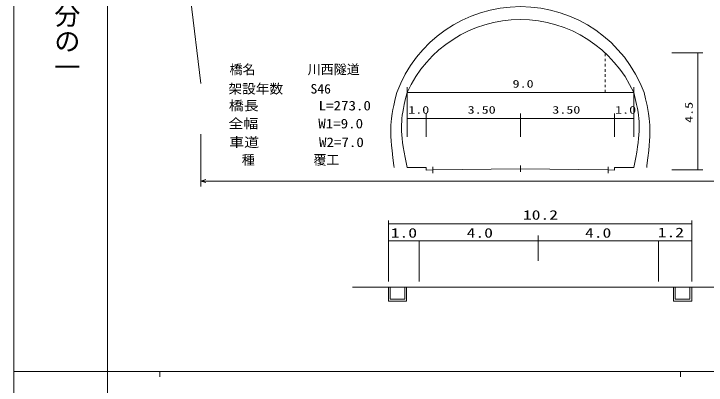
# Model space of a CAD drawing. Units: millimetres, scale not verified. Extents: x -141270 to 498730, y -17600 to 342400.
# Drawn here: x -141270 to -8345, y 164809 to 236120 of the extents above; entities that cross this region are included whole.
import ezdxf
from ezdxf.enums import TextEntityAlignment as Align

# ---------------------------------------------------------------- set-up
doc = ezdxf.new("R2010")
doc.units = ezdxf.units.MM
doc.header["$LTSCALE"] = 1000
doc.linetypes.add('CHAIN', pattern=[18.5, 12, -1.5, 3.5, -1.5])
doc.linetypes.add('USER3', pattern=[1, 0.5, -0.5])
for name, color, linetype, lineweight in [('M-BGD-CRST', 7, 'Continuous', 13), ('M-BMK-LINE', 2, 'CHAIN', 13), ('M-STR-HTXT', 7, 'Continuous', 13), ('M-STR-STR2', 171, 'Continuous', 13), ('M-TTL', 2, 'Continuous', 13), ('M-TTL-BAND', 7, 'Continuous', 13)]:
    doc.layers.add(name, color=color, linetype=linetype, lineweight=lineweight)
doc.styles.add('@ＭＳ ゴシック', font='')
doc.styles.add('ＭＳ ゴシック', font='')
doc.styles.get('@ＭＳ ゴシック').set_extended_font_data('@MS Gothic')
doc.styles.get('ＭＳ ゴシック').set_extended_font_data('MS Gothic')

# ---------------------------------------------------------------- blocks, each defined once
blk = doc.blocks.new('BUHIN6')
at = {"color": 7, "linetype": 'Continuous', "lineweight": 13}
blk.add_lwpolyline([(-288, -1000), (0, 0), (285, -1000)], dxfattribs=at)

msp = doc.modelspace()

# ---------------------------------------------------------------- linework, layer by layer
at = {"layer": 'M-BGD-CRST'}
for p, q in [((-69347, 184735), (-69347, 196453)), ((-69347, 195791), (-59332, 195791)), ((-64501, 195791), (-56529, 195791)), ((-57948, 195791), (-24906, 195791)), ((-23013, 195791), (-27758, 195791)), ((-23715, 195791), (-19382, 195791)), ((-14985, 195791), (-22234, 195791)), ((-11125, 195791), (-18507, 195791)), ((-18507, 195791), (-16362, 195791)), ((-11125, 184735), (-11125, 196453)), ((-40619, 193535), (-40619, 188655)), ((-69347, 192535), (-64501, 192535)), ((-64501, 192535), (-56529, 192535)), ((-63417, 192535), (-63417, 184735)), ((-60452, 192535), (-59332, 192535)), ((-57948, 192535), (-55445, 192535)), ((-55445, 192535), (-40619, 192535)), ((-40619, 192535), (-25517, 192535)), ((-23013, 192535), (-25517, 192535)), ((-23715, 192535), (-19993, 192535)), ((-14985, 192535), (-19993, 192535)), ((-18507, 192535), (-16972, 192535)), ((-17489, 184735), (-17489, 192535)), ((-11125, 192535), (-16972, 192535)), ((-76236, 183598), (-59280, 183598)), ((-72611, 183598), (-72226, 183598)), ((-70978, 183598), (-69018, 183598)), ((-69347, 183598), (-11125, 183598)), ((-69347, 183598), (-69347, 180971)), ((-69018, 183598), (-69018, 181351)), ((-67377, 183598), (-66762, 183598)), ((-66228, 183598), (-64987, 183598)), ((-66228, 183598), (-66228, 181351)), ((-65854, 183598), (-63480, 183598)), ((-65854, 183598), (-64187, 183598)), ((-65854, 183598), (-65854, 180971)), ((-25616, 183598), (-21439, 183598)), ((-16248, 183598), (-4550, 183598)), ((-16248, 183598), (-14288, 183598)), ((-14617, 183598), (-14617, 180971)), ((-14288, 183598), (-14288, 181351)), ((-12647, 183598), (-12032, 183598)), ((-11498, 183598), (-10257, 183598)), ((-11498, 183598), (-11498, 181351)), ((-11125, 183598), (-8750, 183598)), ((-11125, 183598), (-9457, 183598)), ((-11125, 183598), (-11125, 180971)), ((-69347, 180971), (-65854, 180971)), ((-69018, 181351), (-66228, 181351)), ((-14617, 180971), (-11125, 180971)), ((-14288, 181351), (-11498, 181351))]:
    msp.add_line(p, q, dxfattribs=at)
at = {"layer": 'M-BMK-LINE', "linetype": 'Continuous'}
msp.add_line((-115049, 304584), (-105381, 222719), dxfattribs=at)
at = {"layer": 'M-STR-HTXT'}
for p, q in [((-105381, 212989), (-105381, 202989)), ((-105381, 203989), (81707, 203989))]:
    msp.add_line(p, q, dxfattribs=at)
at = {"layer": 'M-STR-STR2', "linetype": 'USER3'}
msp.add_line((-27758, 221007), (-27758, 228631), dxfattribs=at)
at = {"layer": 'M-STR-STR2'}
for p, q in [((-14952, 228631), (-9000, 228631)), ((-9952, 228631), (-9952, 206131)), ((-65758, 212507), (-65758, 222007)), ((-22258, 222007), (-22258, 212507)), ((-65758, 221007), (-22258, 221007)), ((-62092, 217007), (-62092, 212507)), ((-44008, 217007), (-44008, 212507)), ((-25925, 217007), (-25925, 212507)), ((-65758, 216007), (-60258, 216007)), ((-60258, 216007), (-44008, 216007)), ((-44008, 216007), (-27758, 216007)), ((-27758, 216007), (-22258, 216007)), ((-62092, 206612), (-65758, 206612)), ((-62092, 206112), (-62092, 206612)), ((-60842, 206131), (-62092, 206112)), ((-60842, 206752), (-60842, 205502)), ((-44008, 206375), (-60842, 206131)), ((-44008, 207025), (-44008, 205775)), ((-27175, 206131), (-44008, 206375)), ((-27175, 206752), (-27175, 205502)), ((-27175, 206131), (-25925, 206112)), ((-25925, 206112), (-25925, 206612)), ((-25925, 206612), (-22258, 206612)), ((-9000, 206131), (-14952, 206131)), ((-33372, 203989), (-33372, 203979))]:
    msp.add_line(p, q, dxfattribs=at)
for points in [[(-67758, 221007), (-68057, 219776), (-68336, 218543), (-68489, 217778), (-68623, 217012), (-68758, 216007), (-68817, 215375), (-68857, 214731), (-68879, 214037), (-68881, 213331), (-68862, 212544), (-68822, 211755), (-68752, 210815), (-68662, 209874), (-68497, 208439), (-68310, 207004), (-68258, 206612)], [(-65758, 221007), (-66051, 219843), (-66323, 218678), (-66471, 217963), (-66599, 217247), (-66687, 216647), (-66755, 216047), (-66758, 216007), (-66800, 215435), (-66823, 214853), (-66826, 214230), (-66809, 213596), (-66769, 212901), (-66708, 212206), (-66617, 211410), (-66503, 210604), (-66337, 209587), (-66148, 208559), (-65758, 206612)], [(-22258, 221007), (-21965, 219843), (-21693, 218678), (-21545, 217963), (-21417, 217247), (-21330, 216647), (-21262, 216047), (-21258, 216007), (-21216, 215435), (-21193, 214853), (-21190, 214230), (-21207, 213596), (-21248, 212901), (-21308, 212206), (-21400, 211410), (-21513, 210604), (-21680, 209587), (-21869, 208559), (-22258, 206612)], [(-20258, 221007), (-19959, 219776), (-19681, 218543), (-19527, 217778), (-19394, 217012), (-19258, 216007), (-19199, 215375), (-19159, 214731), (-19137, 214037), (-19135, 213331), (-19155, 212544), (-19194, 211755), (-19264, 210815), (-19354, 209874), (-19520, 208439), (-19706, 207004), (-19758, 206612)]]:
    msp.add_lwpolyline(points, dxfattribs=at)
for centre, radius, start, end in [((-44008, 212164), 25343, 20.42175, 159.57825), ((-44008, 211112), 23895, 24.46301, 155.53699)]:
    msp.add_arc(centre, radius, start, end, dxfattribs=at)
at = {"layer": 'M-TTL'}
msp.add_line((-141270, 342400), (-141270, -17600), dxfattribs=at)
at = {"layer": 'M-TTL-BAND'}
for p, q in [((-123270, 332400), (-123270, -17600)), ((-141270, 167400), (397730, 167400)), ((-113270, 167400), (-113270, 166400)), ((-13270, 167400), (-13270, 166400))]:
    msp.add_line(p, q, dxfattribs=at)

# ---------------------------------------------------------------- block references
at = {"layer": 'M-STR-HTXT', "rotation": 90}
msp.add_blockref('BUHIN6', (-105381, 203989), dxfattribs=at)

# ---------------------------------------------------------------- texts
at = {"layer": 'M-BGD-CRST', "style": 'ＭＳ ゴシック', "width": 1.35}
for s, p in [('10.2', (-43519, 196027)), ('1.0', (-68903, 192576)), ('4.0', (-54329, 192576)), ('4.0', (-31605, 192576)), ('1.2', (-17645, 192666))]:
    msp.add_text(s, height=1833, rotation=0.1, dxfattribs=at).set_placement(p, align=Align.BOTTOM_LEFT)
at = {"layer": 'M-STR-STR2', "style": 'ＭＳ ゴシック'}
for s, p in [('橋名\u3000\u3000\u3000\u3000川西隧道', (-99859, 223984)), ('  種\u3000\u3000 \u3000\u3000覆工', (-100000, 206616))]:
    msp.add_text(s, height=1833, dxfattribs=at).set_placement(p, align=Align.BOTTOM_LEFT)
for s, height, width, p in [('9.0', 1466, 1.35, (-45514, 221507)), ('架設年数\u3000\u3000S46', 1833, 1.05, (-100070, 220257)), ('橋長\u3000\u3000\u3000\u3000L=273.0', 1833, 1.15, (-100000, 217023)), ('1.0', 1466, 1.35, (-65548, 216507)), ('3.50', 1466, 1.35, (-54139, 216507)), ('3.50', 1466, 1.35, (-37889, 216507)), ('1.0', 1466, 1.35, (-25826, 216507)), ('全幅\u3000\u3000\u3000\u3000W1=9.0', 1833, 1.15, (-100070, 213577)), ('車道\u3000\u3000\u3000\u3000W2=7.0', 1833, 1.15, (-99930, 209991))]:
    msp.add_text(s, height=height, dxfattribs=dict(at, width=width)).set_placement(p, align=Align.BOTTOM_LEFT)
at = {"layer": 'M-STR-STR2', "style": 'ＭＳ ゴシック', "width": 1.35}
msp.add_text('4.5', height=1466, rotation=90, dxfattribs=at).set_placement((-10481, 215175), align=Align.BOTTOM_LEFT)
at = {"layer": 'M-TTL-BAND', "style": '@ＭＳ ゴシック'}
msp.add_text('縮尺千分の一', height=3666, rotation=270, dxfattribs=at).set_placement((-133993, 253430), align=Align.BOTTOM_LEFT)

doc.saveas('drawing.dxf')
